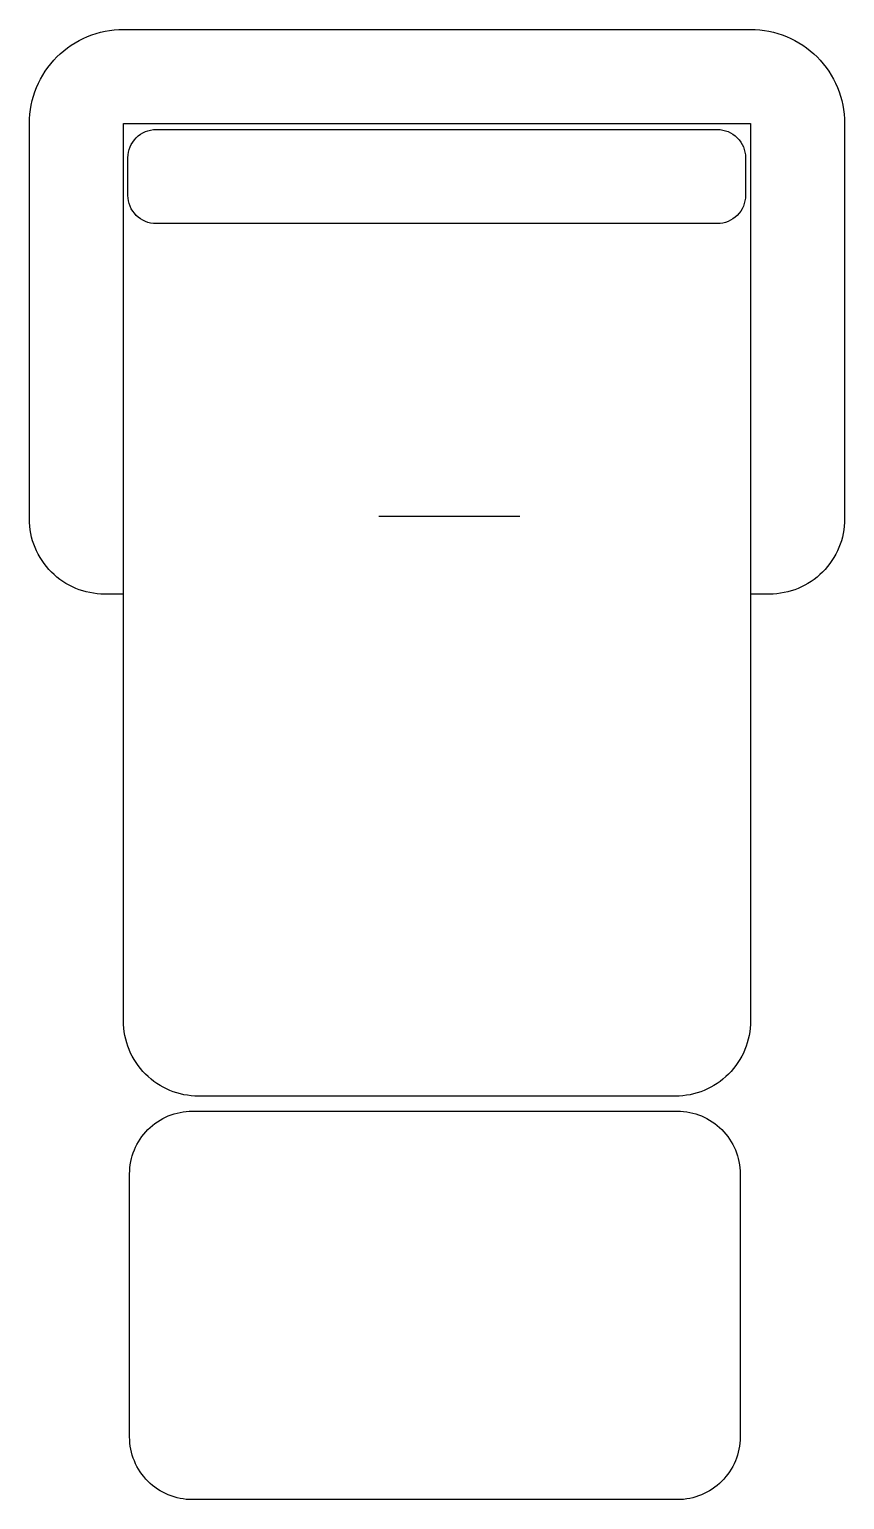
# Model space of a CAD drawing. Header units: metres. Extents: x 0.38 to 1.03, y 0.13 to 1.3.
import ezdxf

# ---------------------------------------------------------------- set-up
doc = ezdxf.new("R2010")
doc.units = ezdxf.units.M

msp = doc.modelspace()

# ---------------------------------------------------------------- linework, layer by layer
for p, q in [((0.6573, 0.914), (0.7698, 0.914)), ((0.4537, 0.8519), (0.4387, 0.8519)), ((0.9687, 0.8519), (0.9537, 0.8519))]:
    msp.add_line(p, q)
msp.add_lwpolyline([(0.4387, 0.8519, -0.414214), (0.3787, 0.9119), (0.3787, 1.2269, -0.414214), (0.4537, 1.3019), (0.9537, 1.3019, -0.414214), (1.0287, 1.2269), (1.0287, 0.9119, -0.414214), (0.9687, 0.8519)], format="xyb")
for points in [[(0.9537, 1.2269), (0.9537, 0.5119, -0.414214), (0.8937, 0.4519), (0.5137, 0.4519, -0.414214), (0.4537, 0.5119), (0.4537, 1.2269)], [(0.4798, 1.2221), (0.9272, 1.2221, -0.414214), (0.9497, 1.1996), (0.9497, 1.1696, -0.414214), (0.9272, 1.1471), (0.4798, 1.1471, -0.414214), (0.4573, 1.1696), (0.4573, 1.1996, -0.414214)], [(0.4586, 0.1804), (0.4586, 0.3899, -0.414214), (0.5086, 0.4399), (0.8954, 0.4399, -0.414214), (0.9454, 0.3899), (0.9454, 0.1804, -0.414214), (0.8954, 0.1304), (0.5086, 0.1304, -0.414214)]]:
    msp.add_lwpolyline(points, format="xyb", close=True)

doc.saveas('drawing.dxf')
